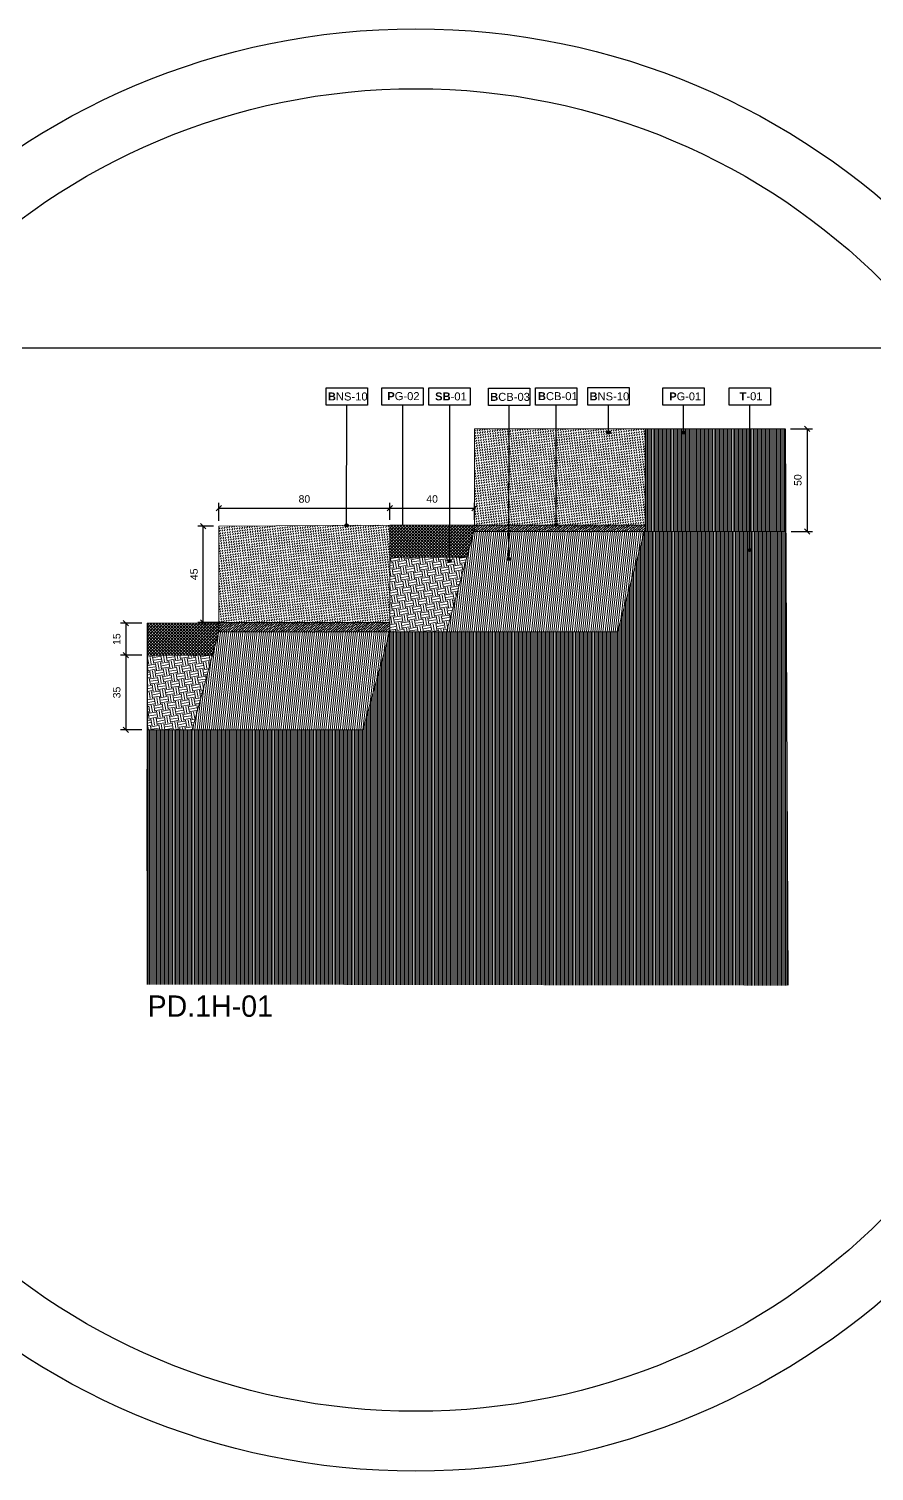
# Model space of a CAD drawing. Header units: metres. Extents: x -325 to 301, y -147 to 149.
# Drawn here: x 23.64 to 27.6, y 48.19 to 54.95 of the extents above; entities that cross this region are included whole.
import ezdxf

# ---------------------------------------------------------------- set-up
doc = ezdxf.new("R2010")
doc.units = ezdxf.units.M
doc.layers.get('Defpoints').update_dxf_attribs({"lineweight": 13})
doc.layers.add('-aux', color=50, linetype='Continuous', plot=False)
doc.layers.add('-AUX-TWQ', color=1, linetype='Continuous', plot=False)
doc.layers.add('0-TX-1_25', color=7, linetype='Continuous', true_color=0x3f4f7f)
doc.layers.add('EIT_3 TR sorra', color=7, linetype='Continuous', true_color=0xd8ceb0)
doc.layers.add('03-TR-Paviment_01_Compacted Ground', color=7, linetype='Continuous', lineweight=5, true_color=0xc5a967)
doc.layers.add('03-TR-Paviment_08_Natural Stone Bleachers', color=7, linetype='Continuous', lineweight=5, true_color=0xafad9d)
for name, color, linetype, lineweight in [('1-CM', 7, 'Continuous', 0), ('3-TR Formigó', 252, 'Continuous', 0), ('3-TR Seleccionat', 44, 'Continuous', 0), ('3-TR Tot-u', 37, 'Continuous', 0)]:
    doc.layers.add(name, color=color, linetype=linetype, lineweight=lineweight)
for name, color, linetype in [('1-SECCIÓ', 1, 'Continuous'), ('A-KEYPLAN_HATCH', 7, 'Continuous'), ('A_TEXT_2', 7, 'Continuous'), ('EIT_3 TR terra vegetal', 45, 'Continuous')]:
    doc.layers.add(name, color=color, linetype=linetype)
doc.styles.add('Arial_4', font='arial.ttf', dxfattribs={"height": 1.8})
doc.styles.get("Standard").update_dxf_attribs({"font": 'arial.ttf'})
doc.styles.add('x-llegenda materials$0$ENGRAVERS', font='TT0586M.TTF')
doc.dimstyles.new('ISO-25', dxfattribs={"dimtxt": 0.1, "dimasz": 0.1, "dimexe": 0.1, "dimexo": 0.1, "dimgap": 0.1, "dimtad": 1, "dimdec": 0, "dimlfac": 100, "dimzin": 9, "dimtxsty": 'Standard', "dimblk": 'OBLIQUE', "dimcen": 0.1, "dimadec": 0, "dimazin": 0, "dimtfac": 1, "dimtdec": 0, "dimtmove": 0, "dimatfit": 3, "dimldrblk": 'OBLIQUE', "dimfxl": 1, "dimarcsym": 0})
pattern_1 = [(279.51440811564, (419506.654953, 4594392.769917), (0.03656138506024, -0.02606511312994), [0.03175, -0.03175]), (279.51440811564, (419506.666695, 4594392.771885), (0.03656138506024, -0.02606511312994), [0.03175, -0.03175]), (279.51440811564, (419506.678438, 4594392.773853), (0.03656138506024, -0.02606511312994), [0.03175, -0.03175]), (9.51440811564, (419506.683008, 4594392.770595), (0.02606511312994, 0.03656138506024), [0.03175, -0.03175]), (9.51440811564, (419506.684976, 4594392.758853), (0.02606511312994, 0.03656138506024), [0.03175, -0.03175]), (9.51440811564, (419506.686944, 4594392.74711), (0.02606511312994, 0.03656138506024), [0.03175, -0.03175])]
pattern_2 = [(45.339164, (-205.139811, 53.838321), (-0.0071128011, 0.00702908675), []), (135.339164, (-205.139811, 53.838321), (-0.00702908675, -0.0071128011), [])]

# ---------------------------------------------------------------- blocks, each defined once
blk = doc.blocks.new('POINT')
at = {"layer": '0-TX-1_25'}
h = blk.add_hatch(dxfattribs=at)
h.set_pattern_fill('ANGLE', color=256)
h.set_pattern_definition([(0, (-83.747, -12.726), (0, 6.985), [5.08, -1.905]), (90, (-83.747, -12.726), (-6.985, 4e-16), [5.08, -1.905])])
edge = h.paths.add_edge_path()
edge.add_arc((0, 0), 0.0075, 0, 360)
h = blk.add_hatch(color=256, dxfattribs=at)
h.dxf.hatch_style = 1
edge = h.paths.add_edge_path()
edge.add_arc((0, 0), 0.0075, 0, 360)
blk.add_circle((0, 0), 0.0075, dxfattribs=at)
blk = doc.blocks.new('hatch keyplan 2')
at = {"layer": 'A-KEYPLAN_HATCH'}
blk.add_lwpolyline([(0, 0.00548), (0.01287, 0.00548), (0.01287, 0), (0, 0)], close=True, dxfattribs=at)
blk = doc.blocks.new('hatch keyplan')
at = {"layer": 'A-KEYPLAN_HATCH'}
blk.add_blockref('hatch keyplan 2', (1.43058, 0.85215), dxfattribs=at)
blk = doc.blocks.new('B-CB01')
at = {"layer": 'A-KEYPLAN_HATCH'}
blk.add_blockref('hatch keyplan', (-1.43058, -0.85215), dxfattribs=at)
at = {"layer": 'A_TEXT_2', "insert": (-0.0008, 0.00411), "char_height": 0.0025, "attachment_point": 1}
blk.add_mtext_dynamic_manual_height_columns('\\pi0.00152;{\\fArial|b1|i0|c0|p34;B}CB-01', width=0.0145619, gutter_width=0.015, heights=[0], dxfattribs=at)
blk = doc.blocks.new('PG01')
at = {"layer": 'A-KEYPLAN_HATCH'}
blk.add_blockref('hatch keyplan', (-1.42958, -0.85215), dxfattribs=at)
at = {"layer": 'A-KEYPLAN_HATCH', "insert": (0.00021, 0.00402), "char_height": 0.0024588, "attachment_point": 1, "line_spacing_factor": 0.938532, "style": 'Arial_4'}
blk.add_mtext_dynamic_manual_height_columns('\\pi0.00276;{\\fArial|b1|i0|c0|p34;P}G-01', width=0.0145619, gutter_width=0.015, heights=[0], dxfattribs=at)
blk = doc.blocks.new('T-01')
at = {"layer": 'A-KEYPLAN_HATCH'}
blk.add_blockref('hatch keyplan', (-1.43058, -0.85215), dxfattribs=at)
at = {"layer": 'A_TEXT_2', "insert": (-0.0008, 0.00408), "char_height": 0.0025, "attachment_point": 1}
blk.add_mtext_dynamic_manual_height_columns('\\pi0.00405;{\\fArial|b1|i0|c0|p34;T}-01', width=0.0145619, gutter_width=0.015, heights=[0], dxfattribs=at)
blk = doc.blocks.new('_Oblique')
at = {"color": 0, "lineweight": -2}
blk.add_line((-0.5, -0.5), (0.5, 0.5), dxfattribs=at)
blk = doc.blocks.new('*D562')
at = {"layer": '0-TX-1_25', "color": 0, "lineweight": -2, "transparency": 16777216}
for p, q in [((27.2061, 53.0778), (27.3081, 53.0778)), ((27.2831, 53.0778), (27.2831, 52.5961)), ((27.2081, 52.5961), (27.3081, 52.5961))]:
    blk.add_line(p, q, dxfattribs=at)
at = {"layer": 'Defpoints', "color": 0, "transparency": 16777216}
for p in [(27.1811, 53.0778), (27.1831, 52.5961), (27.2831, 52.5961)]:
    blk.add_point(p, dxfattribs=at)
at = {"layer": '0-TX-1_25', "color": 0, "lineweight": -2, "transparency": 16777216, "xscale": 0.025, "yscale": 0.025, "zscale": 0.025}
for p, rotation in [((27.2831, 53.0778), 90), ((27.2831, 52.5961), 270)]:
    blk.add_blockref('_Oblique', p, dxfattribs=dict(at, rotation=rotation))
at = {"layer": '0-TX-1_25', "color": 0, "transparency": 16777216, "insert": (27.2402, 52.837), "char_height": 0.035, "attachment_point": 5, "rotation": 90}
blk.add_mtext('50', dxfattribs=at)
blk = doc.blocks.new('*D563')
at = {"layer": '0-TX-1_25', "color": 0, "lineweight": -2, "transparency": 16777216}
for p, q in [((24.5042, 52.6205), (24.4302, 52.6205)), ((24.4552, 52.1705), (24.4552, 52.6205)), ((24.5542, 52.1705), (24.4302, 52.1705))]:
    blk.add_line(p, q, dxfattribs=at)
at = {"layer": 'Defpoints', "color": 0, "transparency": 16777216}
for p in [(24.4552, 52.6205), (24.5292, 52.6205), (24.5792, 52.1705)]:
    blk.add_point(p, dxfattribs=at)
at = {"layer": '0-TX-1_25', "color": 0, "lineweight": -2, "transparency": 16777216, "xscale": 0.025, "yscale": 0.025, "zscale": 0.025}
for p, rotation in [((24.4552, 52.6205), 90), ((24.4552, 52.1705), 270)]:
    blk.add_blockref('_Oblique', p, dxfattribs=dict(at, rotation=rotation))
at = {"layer": '0-TX-1_25', "color": 0, "transparency": 16777216, "insert": (24.4124, 52.3955), "char_height": 0.035, "attachment_point": 5, "rotation": 90}
blk.add_mtext('45', dxfattribs=at)
blk = doc.blocks.new('*D612')
at = {"layer": '0-TX-1_25', "color": 0, "lineweight": -2, "transparency": 16777216}
for p, q in [((24.5292, 52.6455), (24.5292, 52.7304)), ((25.3292, 52.6511), (25.3292, 52.7304)), ((24.5292, 52.7054), (25.3292, 52.7054))]:
    blk.add_line(p, q, dxfattribs=at)
at = {"layer": 'Defpoints', "color": 0, "transparency": 16777216}
for p in [(25.3292, 52.7054), (24.5292, 52.6205), (25.3292, 52.6261)]:
    blk.add_point(p, dxfattribs=at)
at = {"layer": '0-TX-1_25', "color": 0, "lineweight": -2, "transparency": 16777216, "xscale": 0.025, "yscale": 0.025, "zscale": 0.025, "rotation": 180}
blk.add_blockref('_Oblique', (24.5292, 52.7054), dxfattribs=at)
at = {"layer": '0-TX-1_25', "color": 0, "lineweight": -2, "transparency": 16777216, "xscale": 0.025, "yscale": 0.025, "zscale": 0.025}
blk.add_blockref('_Oblique', (25.3292, 52.7054), dxfattribs=at)
at = {"layer": '0-TX-1_25', "color": 0, "transparency": 16777216, "insert": (24.9292, 52.7483), "char_height": 0.035, "attachment_point": 5}
blk.add_mtext('80', dxfattribs=at)
blk = doc.blocks.new('*D613')
at = {"layer": '0-TX-1_25', "color": 0, "lineweight": -2, "transparency": 16777216}
for p, q in [((25.3292, 52.6511), (25.3292, 52.7305)), ((25.7253, 52.6513), (25.7253, 52.7305)), ((25.3292, 52.7055), (25.7253, 52.7055))]:
    blk.add_line(p, q, dxfattribs=at)
at = {"layer": 'Defpoints', "color": 0, "transparency": 16777216}
for p in [(25.7253, 52.7055), (25.3292, 52.6261), (25.7253, 52.6263)]:
    blk.add_point(p, dxfattribs=at)
at = {"layer": '0-TX-1_25', "color": 0, "lineweight": -2, "transparency": 16777216, "xscale": 0.025, "yscale": 0.025, "zscale": 0.025, "rotation": 180}
blk.add_blockref('_Oblique', (25.3292, 52.7055), dxfattribs=at)
at = {"layer": '0-TX-1_25', "color": 0, "lineweight": -2, "transparency": 16777216, "xscale": 0.025, "yscale": 0.025, "zscale": 0.025}
blk.add_blockref('_Oblique', (25.7253, 52.7055), dxfattribs=at)
at = {"layer": '0-TX-1_25', "color": 0, "transparency": 16777216, "insert": (25.5273, 52.7484), "char_height": 0.035, "attachment_point": 5}
blk.add_mtext('40', dxfattribs=at)
blk = doc.blocks.new('BNS10')
at = {"layer": 'A-KEYPLAN_HATCH'}
blk.add_blockref('hatch keyplan', (-1.43058, -0.85215), dxfattribs=at)
at = {"layer": 'A_TEXT_2', "insert": (-0.0008, 0.00401), "char_height": 0.0025, "attachment_point": 1}
blk.add_mtext_dynamic_manual_height_columns('\\pi0.00128;{\\fArial|b1|i0|c0|p34;B}NS-10', width=0.0145619, gutter_width=0.015, heights=[0], dxfattribs=at)
blk = doc.blocks.new('B-CB03')
at = {"layer": 'A-KEYPLAN_HATCH'}
blk.add_blockref('hatch keyplan', (-1.43058, -0.85215), dxfattribs=at)
at = {"layer": 'A_TEXT_2', "insert": (-0.0008, 0.00398), "char_height": 0.0025, "attachment_point": 1}
blk.add_mtext_dynamic_manual_height_columns('\\pi0.00128;{\\fArial|b1|i0|c0|p34;B}CB-03', width=0.0145619, gutter_width=0.015, heights=[0], dxfattribs=at)
blk = doc.blocks.new('PG02')
at = {"layer": 'A-KEYPLAN_HATCH'}
blk.add_blockref('hatch keyplan', (-1.42958, -0.85215), dxfattribs=at)
at = {"layer": 'A_TEXT_2', "insert": (0.0002, 0.00412), "char_height": 0.0025, "attachment_point": 1}
blk.add_mtext_dynamic_manual_height_columns('\\pi0.00245,t0.01245;{\\fArial|b1|i0|c0|p34;P}G-02', width=0.0145619, gutter_width=0.015, heights=[0], dxfattribs=at)
blk = doc.blocks.new('SB-01')
at = {"layer": 'A-KEYPLAN_HATCH'}
blk.add_blockref('hatch keyplan', (-1.43058, -0.85215), dxfattribs=at)
at = {"layer": 'A_TEXT_2', "insert": (-0.0008, 0.00403), "char_height": 0.0025, "attachment_point": 1}
blk.add_mtext_dynamic_manual_height_columns('\\pi0.00271;{\\fArial|b1|i0|c0|p34;SB}-01', width=0.0145619, gutter_width=0.015, heights=[0], dxfattribs=at)
blk = doc.blocks.new('*D2055')
at = {"layer": '0-TX-1_25', "color": 0, "lineweight": -2, "transparency": 16777216}
for p, q in [((24.1675, 52.1669), (24.0683, 52.1669)), ((24.0933, 52.1669), (24.0933, 52.0169)), ((24.1675, 52.0169), (24.0683, 52.0169))]:
    blk.add_line(p, q, dxfattribs=at)
at = {"layer": 'Defpoints', "color": 0, "transparency": 16777216}
for p in [(24.1925, 52.1669), (24.0933, 52.0169), (24.1925, 52.0169)]:
    blk.add_point(p, dxfattribs=at)
at = {"layer": '0-TX-1_25', "color": 0, "lineweight": -2, "transparency": 16777216, "xscale": 0.025, "yscale": 0.025, "zscale": 0.025}
for p, rotation in [((24.0933, 52.1669), 90), ((24.0933, 52.0169), 270)]:
    blk.add_blockref('_Oblique', p, dxfattribs=dict(at, rotation=rotation))
at = {"layer": '0-TX-1_25', "color": 0, "transparency": 16777216, "insert": (24.0505, 52.0919), "char_height": 0.035, "attachment_point": 5, "rotation": 90}
blk.add_mtext('15', dxfattribs=at)
blk = doc.blocks.new('*D2056')
at = {"layer": '0-TX-1_25', "color": 0, "lineweight": -2, "transparency": 16777216}
for p, q in [((24.1675, 52.0169), (24.0683, 52.0169)), ((24.0933, 52.0169), (24.0933, 51.6669)), ((24.1675, 51.6669), (24.0683, 51.6669))]:
    blk.add_line(p, q, dxfattribs=at)
at = {"layer": 'Defpoints', "color": 0, "transparency": 16777216}
for p in [(24.1925, 52.0169), (24.0933, 51.6669), (24.1925, 51.6669)]:
    blk.add_point(p, dxfattribs=at)
at = {"layer": '0-TX-1_25', "color": 0, "lineweight": -2, "transparency": 16777216, "xscale": 0.025, "yscale": 0.025, "zscale": 0.025}
for p, rotation in [((24.0933, 52.0169), 90), ((24.0933, 51.6669), 270)]:
    blk.add_blockref('_Oblique', p, dxfattribs=dict(at, rotation=rotation))
at = {"layer": '0-TX-1_25', "color": 0, "transparency": 16777216, "insert": (24.0505, 51.8419), "char_height": 0.035, "attachment_point": 5, "rotation": 90}
blk.add_mtext('35', dxfattribs=at)

msp = doc.modelspace()

# ---------------------------------------------------------------- hatches: boundary and pattern name
at = {"layer": '03-TR-Paviment_01_Compacted Ground'}
h = msp.add_hatch(dxfattribs=at)
h.set_pattern_fill('ANSI31', color=256, scale=0.002, angle=225, style=0)
h.set_pattern_definition([(270, (-173.558424, 1.526789), (0.00635, -2e-18), [])])
h.paths.add_polyline_path([(27.1832, 52.5961), (27.1811, 53.0778), (26.5251, 53.0778), (26.5262, 52.5961)])
at = {"layer": '03-TR-Paviment_08_Natural Stone Bleachers'}
h = msp.add_hatch(dxfattribs=at)
h.set_pattern_fill('DASH', color=256, scale=0.002611, angle=232.42641, style=0, double=1)
h.set_pattern_definition([(232.4264096, (-126.527603, -68.741504), (0.00151523477, -0.01162470696), [0.0082894435, -0.0082894435])])
h.paths.add_polyline_path([(25.7251, 53.0778), (25.7253, 52.6263), (26.5251, 52.6261), (26.5251, 53.0778)])
h = msp.add_hatch(dxfattribs=at)
h.set_pattern_fill('DASH', color=256, scale=0.002611, angle=232.42641, style=0, double=1)
h.set_pattern_definition([(232.4264096, (-127.723521, -69.1988735), (0.00151523477, -0.01162470696), [0.0082894435, -0.0082894435])])
h.paths.add_polyline_path([(24.5292, 52.6205), (24.5292, 52.1705), (25.3292, 52.1705), (25.3292, 52.6265)])
at = {"layer": '3-TR Formigó', "extrusion": (5.00535e-05, 0.000121015, 1)}
h = msp.add_hatch(dxfattribs=at)
h.set_pattern_fill('ANSI31', color=256, scale=0.003, angle=233.69395, style=0)
h.set_pattern_definition([(263.5025, (18.719297, 52.492094), (0.009463819, -0.001077847), [])])
h.paths.add_polyline_path([(25.7224, 52.5961), (25.5954, 52.1254), (26.3954, 52.1254), (26.522, 52.5961)])
h = msp.add_hatch(dxfattribs=at)
h.set_pattern_fill('ANSI31', color=256, scale=0.003, angle=233.69395, style=0)
h.set_pattern_definition([(263.5025, (17.527483, 52.033593), (0.009463819, -0.001077847), [])])
h.paths.add_polyline_path([(24.5292, 52.1251), (24.4036, 51.6669), (25.2036, 51.6669), (25.3292, 52.1265)])
at = {"layer": '3-TR Seleccionat'}
h = msp.add_hatch(dxfattribs=at)
h.set_pattern_fill('ANSI31', color=256, scale=0.002, angle=45, style=0)
h.set_pattern_definition([(90, (-11.603374, -0.30492), (-0.00635, 0), [])])
h.paths.add_polyline_path([(27.1925, 50.4696), (27.1832, 52.5961), (26.522, 52.5961), (26.3954, 52.1254), (25.3292, 52.1265), (25.2036, 51.6669), (24.1925, 51.6669), (24.1902, 51.2073), (24.1948, 50.5357), (24.1925, 50.4746)])
at = {"layer": '3-TR Tot-u', "extrusion": (5.30927e-05, 0.000117955, 1)}
h = msp.add_hatch(dxfattribs=at)
h.set_pattern_fill('EARTH', color=256, scale=0.005, angle=-80.48559, style=0)
h.set_pattern_definition(pattern_1)
h.paths.add_polyline_path([(25.3292, 52.4765), (25.3292, 52.1265), (25.594, 52.1263), (25.6896, 52.4762)])
h = msp.add_hatch(dxfattribs=at)
h.set_pattern_fill('EARTH', color=256, scale=0.005, angle=-80.48559, style=0)
h.set_pattern_definition(pattern_1)
h.paths.add_polyline_path([(24.1925, 52.0169), (24.1925, 51.6671), (24.4036, 51.6669), (24.4993, 52.0169)])
at = {"layer": 'EIT_3 TR sorra'}
h = msp.add_hatch(dxfattribs=at)
h.set_pattern_fill('ANSI36', color=256, scale=0.002552, angle=-1.14104, style=0, double=1)
h.set_pattern_definition([(43.85896, (23.8320004, 58.599095), (0.004609074, 0.015664162), [0.020252618, -0.004050524, 0, -0.004050524])])
h.paths.add_polyline_path([(25.7751, 52.6268), (25.7253, 52.6261), (25.7256, 52.626), (25.7224, 52.5961), (25.7751, 52.5961), (26.5251, 52.5961), (26.5251, 52.6261)])
h = msp.add_hatch(dxfattribs=at)
h.set_pattern_fill('ANSI36', color=256, scale=0.002552, angle=-1.14104, style=0, double=1)
h.set_pattern_definition([(43.85896, (22.636082, 58.141725), (0.004609074, 0.015664162), [0.020252618, -0.004050524, 0, -0.004050524])])
h.paths.add_polyline_path([(24.5792, 52.1705), (24.5292, 52.1705), (24.5295, 52.1686), (24.5292, 52.1691), (24.5292, 52.1265), (25.3292, 52.1265), (25.3292, 52.1705)])
at = {"layer": 'EIT_3 TR terra vegetal', "extrusion": (5.00535e-05, 0.000121015, 1)}
h = msp.add_hatch(dxfattribs=at)
h.set_pattern_fill('_USER', color=256, scale=0.01, angle=45.33916, style=0, double=1, pattern_type=0)
h.set_pattern_definition(pattern_2)
h.paths.add_polyline_path([(25.6896, 52.4762), (25.7256, 52.6077), (25.7253, 52.6261), (25.3292, 52.6265), (25.3292, 52.4765)])
h = msp.add_hatch(dxfattribs=at)
h.set_pattern_fill('_USER', color=256, scale=0.01, angle=45.33916, style=0, double=1, pattern_type=0)
h.set_pattern_definition(pattern_2)
h.paths.add_polyline_path([(24.1925, 52.1669), (24.1925, 52.0169), (24.4993, 52.0169), (24.5292, 52.1265), (24.5292, 52.1669)])

# ---------------------------------------------------------------- linework, layer by layer
at = {"layer": '-aux'}
msp.add_lwpolyline([(12.2345, 53.4569), (142.2345, 53.4569)], dxfattribs=at)
at = {"layer": '-AUX-TWQ'}
for radius in [3.3787, 3.0982]:
    msp.add_circle((25.451, 51.5725), radius, dxfattribs=at)
at = {"layer": '0-TX-1_25'}
for points in [[(25.1267, 52.6249), (25.1283, 53.1874)], [(25.389, 53.1874), (25.389, 52.6261)], [(25.6091, 53.1874), (25.6091, 52.4581)], [(25.8871, 52.4672), (25.8884, 53.186)], [(26.108, 52.6273), (26.1085, 53.1874)], [(26.3531, 53.0596), (26.3537, 53.1874)], [(26.7046, 53.0596), (26.7051, 53.1874)], [(27.0143, 52.5101), (27.0149, 53.1874)]]:
    msp.add_lwpolyline(points, dxfattribs=at)
at = {"layer": '1-CM'}
for points in [[(25.7251, 53.0778), (25.7253, 52.6261), (26.5251, 52.6261), (26.5251, 53.0778), (25.7251, 53.0778)], [(26.5251, 53.0778), (27.1811, 53.0778)], [(24.5292, 52.6205), (24.5292, 52.1705), (25.3292, 52.1705), (25.3292, 52.6265), (24.5292, 52.6205)], [(26.522, 52.5961), (26.3954, 52.1254), (25.3227, 52.1265)], [(25.3292, 52.6265), (25.7253, 52.6261)], [(25.7256, 52.6077), (25.594, 52.1263)], [(26.5251, 52.6261), (26.5251, 52.5961), (25.7751, 52.5961), (25.7224, 52.5961), (25.7224, 52.5961), (25.7253, 52.6261), (25.7768, 52.6269), (26.5251, 52.6261)], [(26.522, 52.5961), (27.1832, 52.5961)], [(25.3292, 52.4765), (25.6896, 52.4762)], [(24.1925, 52.1669), (24.5292, 52.1669)], [(25.3292, 52.1705), (25.3292, 52.1265), (24.5292, 52.1265), (24.5292, 52.1691), (24.5292, 52.1691), (24.5792, 52.1705), (25.3292, 52.1705)], [(24.1925, 51.6669), (25.2036, 51.6669), (25.3292, 52.1265)], [(24.5292, 52.1265), (24.4036, 51.6669)], [(26.3954, 52.1254), (26.3954, 50.4732)], [(24.1925, 52.0169), (24.4993, 52.0169)]]:
    msp.add_lwpolyline(points, dxfattribs=at)
at = {"layer": '1-SECCIÓ'}
for p, q in [((27.1811, 53.0778), (27.1925, 50.4708)), ((24.1925, 52.1669), (24.1925, 50.4746))]:
    msp.add_line(p, q, dxfattribs=at)

# ---------------------------------------------------------------- block references
at = {"xscale": 14.9997497297064, "yscale": 14.9997497297064, "zscale": 14.9997497297064}
for p in [(25.0318, 53.1874), (26.2571, 53.188)]:
    msp.add_blockref('BNS10', p, dxfattribs=at)
at = {"layer": '0-TX-1_25', "xscale": 15, "yscale": 15, "zscale": 15, "rotation": 359.9589107450755}
for name, p in [('PG02', (25.2774, 53.1875)), ('SB-01', (25.5126, 53.1875))]:
    msp.add_blockref(name, p, dxfattribs=at)
at = {"layer": '0-TX-1_25', "xscale": 15, "yscale": 15, "zscale": 15}
for name, p in [('B-CB03', (25.7918, 53.186)), ('B-CB01', (26.0119, 53.1874)), ('T-01', (26.9183, 53.1874))]:
    msp.add_blockref(name, p, dxfattribs=at)
at = {"layer": '0-TX-1_25'}
for p in [(26.3531, 53.0596), (26.7046, 53.0596), (25.1267, 52.6249), (26.108, 52.6273), (27.0143, 52.5101), (25.6091, 52.4581), (25.8871, 52.4672)]:
    msp.add_blockref('POINT', p, dxfattribs=at)
at = {"layer": 'A-KEYPLAN_HATCH', "xscale": 14.99999999999007, "yscale": 14.99999999999007, "zscale": 14.99999999999007}
msp.add_blockref('PG01', (26.5936, 53.1874), dxfattribs=at)

# ---------------------------------------------------------------- texts
at = {"layer": '-aux', "insert": (24.1947, 50.4226), "char_height": 0.1, "width": 19.210099, "attachment_point": 1, "style": 'x-llegenda materials$0$ENGRAVERS'}
msp.add_mtext('PD.1H-01', dxfattribs=at)

# ---------------------------------------------------------------- dimensions: what is measured, and where the dimension line sits
at = {"layer": '0-TX-1_25'}
for base, p1, p2, text, picture, middle in [((27.2831, 52.5961), (27.1811, 53.0778), (27.1831, 52.5961), '50', '*D562', (27.2402, 52.837)), ((24.4552, 52.6205), (24.5792, 52.1705), (24.5292, 52.6205), '45', '*D563', (24.4124, 52.3955))]:
    dim = msp.add_linear_dim(base=base, p1=p1, p2=p2, angle=90, text=text, dimstyle='ISO-25', override={"dimtxt": 0.035, "dimasz": 0.025, "dimexe": 0.025, "dimexo": 0.025, "dimgap": 0.025, "dimblk1": 'Oblique', "dimblk2": 'Oblique', "dimsah": 1, "dimfxl": 0.1, "dimfxlon": 1, "dimarcsym": 1}, dxfattribs=at)
    dim.commit()
    dim.dimension.update_dxf_attribs({"geometry": picture, "text_midpoint": middle})
dim = msp.add_linear_dim(base=(25.3292, 52.7054), p1=(24.5292, 52.6205), p2=(25.3292, 52.6261), dimstyle='ISO-25', override={"dimtxt": 0.035, "dimasz": 0.025, "dimexe": 0.025, "dimexo": 0.025, "dimgap": 0.025, "dimblk1": 'Oblique', "dimblk2": 'Oblique', "dimsah": 1, "dimfxl": 0.1, "dimfxlon": 1, "dimarcsym": 1}, dxfattribs=at)
dim.commit()
dim.dimension.update_dxf_attribs({"geometry": '*D612', "text_midpoint": (24.9292, 52.7483)})
dim = msp.add_linear_dim(base=(25.7253, 52.7055), p1=(25.3292, 52.6261), p2=(25.7253, 52.6263), text='40', dimstyle='ISO-25', override={"dimtxt": 0.035, "dimasz": 0.025, "dimexe": 0.025, "dimexo": 0.025, "dimgap": 0.025, "dimblk1": 'Oblique', "dimblk2": 'Oblique', "dimsah": 1, "dimfxl": 0.1, "dimfxlon": 1, "dimarcsym": 1}, dxfattribs=at)
dim.commit()
dim.dimension.update_dxf_attribs({"geometry": '*D613', "text_midpoint": (25.5273, 52.7484)})
for base, p1, p2, picture, middle in [((24.0933, 52.0169), (24.1925, 52.1669), (24.1925, 52.0169), '*D2055', (24.0505, 52.0919)), ((24.0933, 51.6669), (24.1925, 52.0169), (24.1925, 51.6669), '*D2056', (24.0505, 51.8419))]:
    dim = msp.add_linear_dim(base=base, p1=p1, p2=p2, angle=90, dimstyle='ISO-25', override={"dimtxt": 0.035, "dimasz": 0.025, "dimexe": 0.025, "dimexo": 0.025, "dimgap": 0.025, "dimblk1": 'Oblique', "dimblk2": 'Oblique', "dimsah": 1, "dimfxl": 0.1, "dimfxlon": 1, "dimarcsym": 1}, dxfattribs=at)
    dim.commit()
    dim.dimension.update_dxf_attribs({"geometry": picture, "text_midpoint": middle})

doc.saveas('drawing.dxf')
